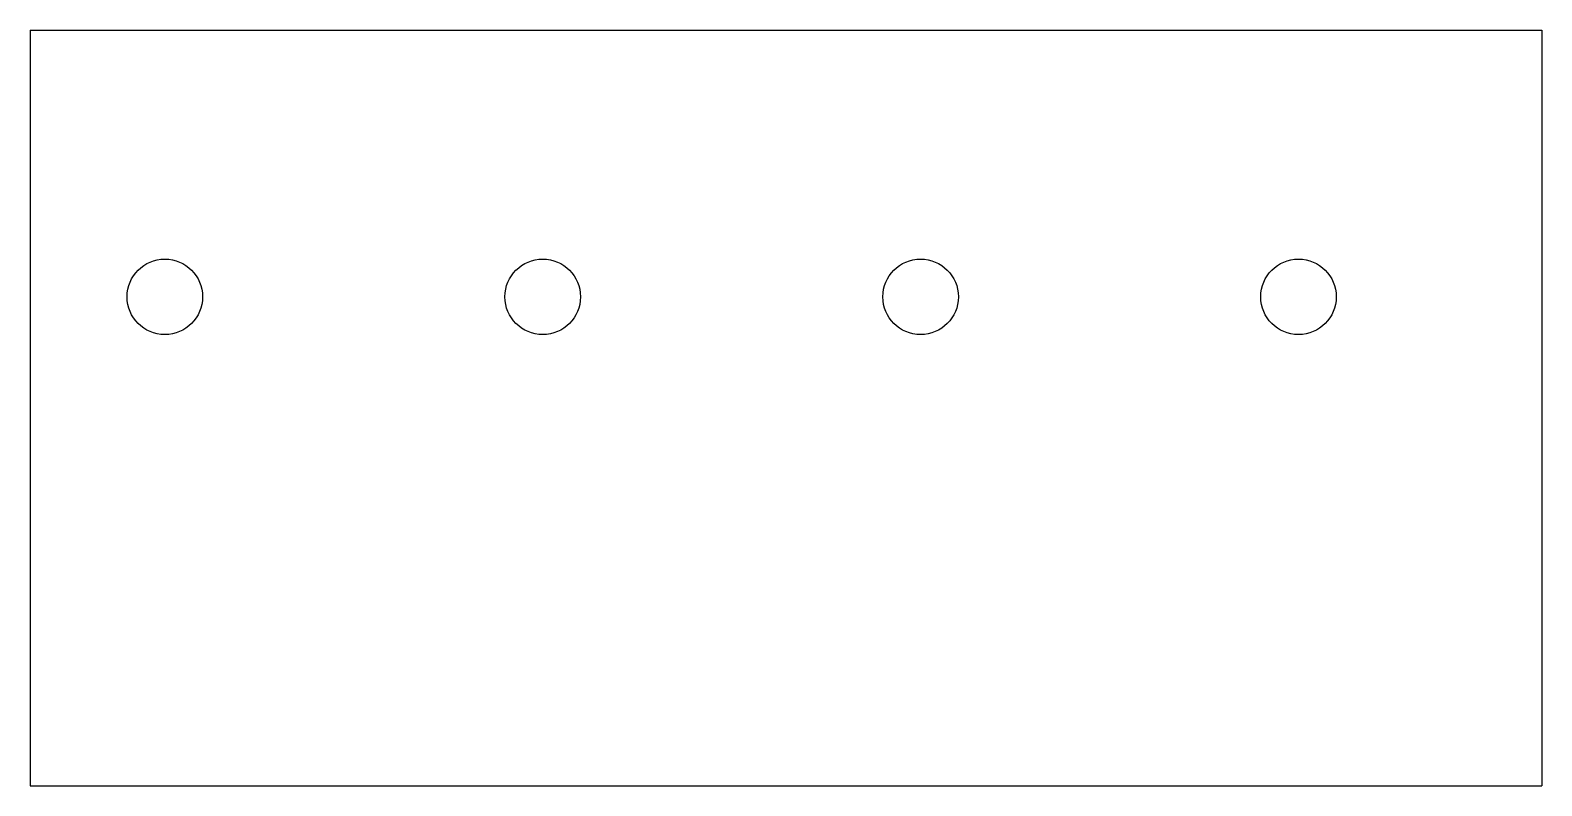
# Model space of a CAD drawing. Extents: x -1.86 to 2.14, y -1.29 to 0.71.
import ezdxf

# ---------------------------------------------------------------- set-up
doc = ezdxf.new("R2010")
doc.units = 0
doc.header["$MEASUREMENT"] = 0
doc.layers.add('MODELSKETCH_VISIBLE', color=7, linetype='CONTINUOUS')

msp = doc.modelspace()

# ---------------------------------------------------------------- linework, layer by layer
at = {"layer": 'MODELSKETCH_VISIBLE'}
for p, q in [((-1.8562, 0.7057), (2.1438, 0.7057)), ((-1.8562, 0.7057), (-1.8562, -1.2943)), ((2.1438, 0.7057), (2.1438, -1.2943)), ((-1.8562, -1.2943), (2.1438, -1.2943))]:
    msp.add_line(p, q, dxfattribs=at)
for centre in [(-1.5, 0), (-0.5, 0), (0.5, 0), (1.5, 0)]:
    msp.add_circle(centre, 0.1, dxfattribs=at)

doc.saveas('drawing.dxf')
